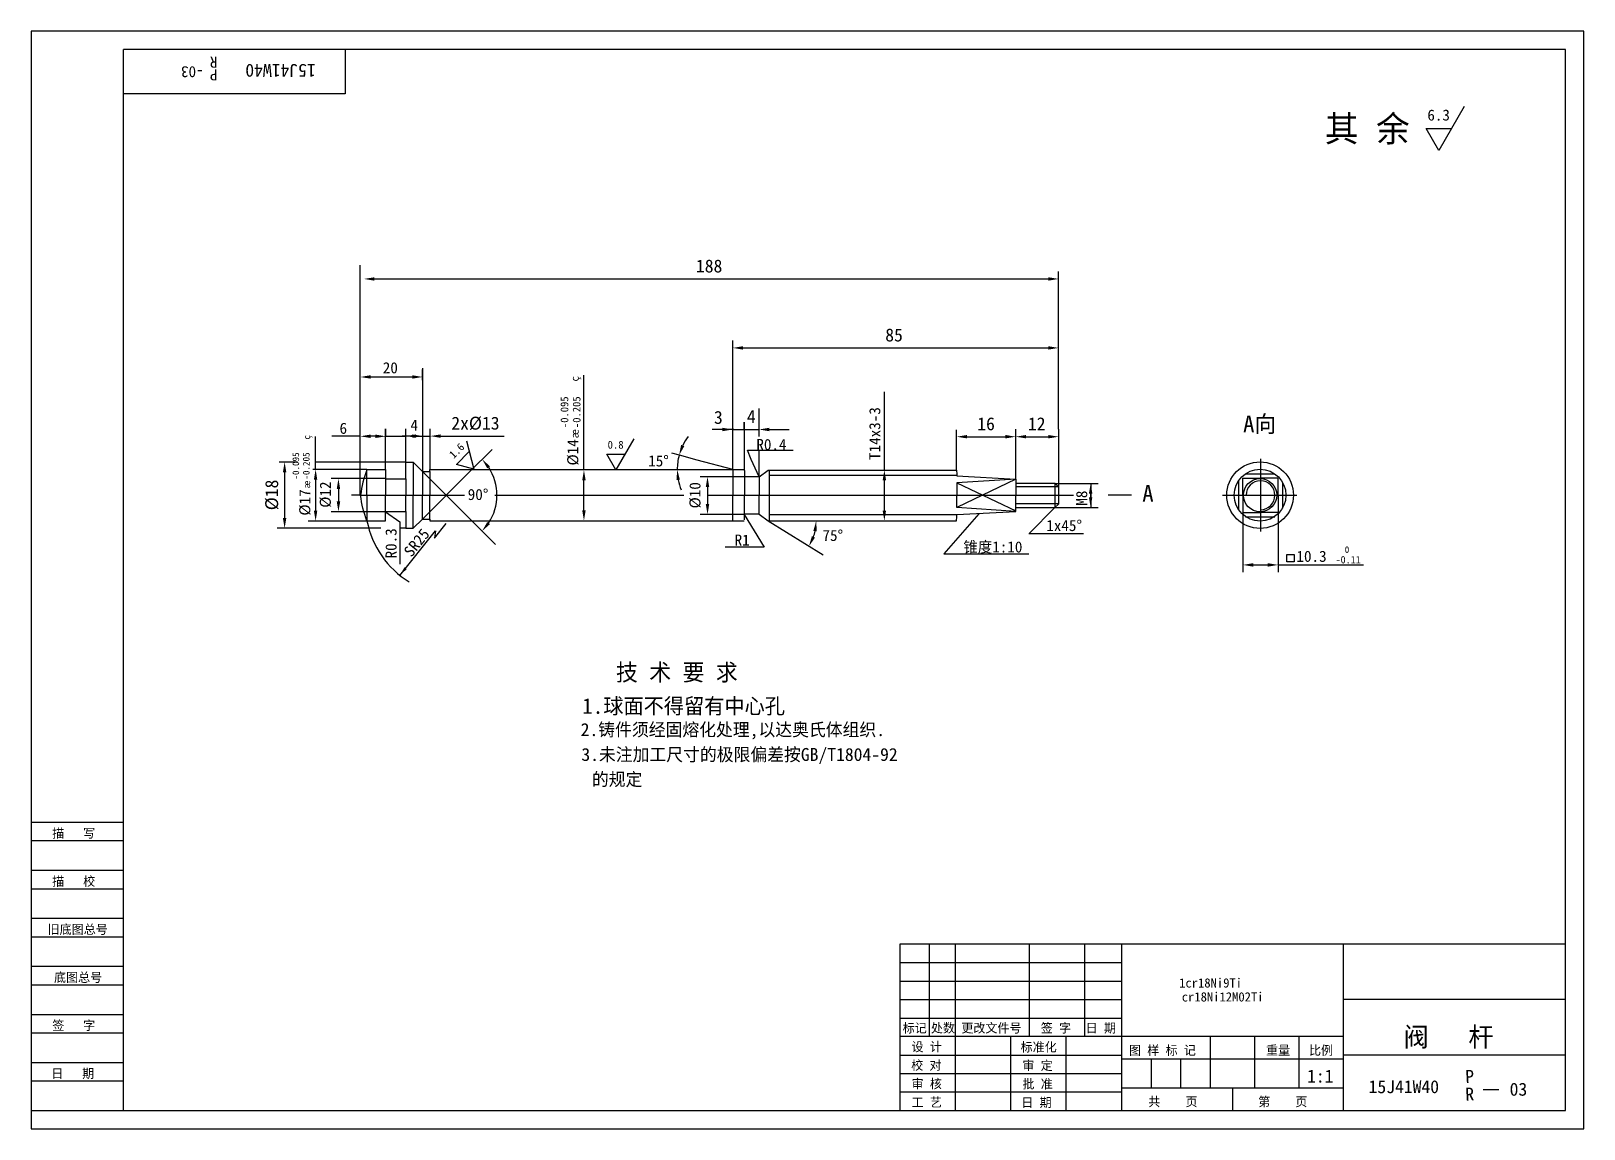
# Model space of a CAD drawing. Header units: metres. Extents: x 0 to 420, y 0 to 297.
import ezdxf

# ---------------------------------------------------------------- set-up
doc = ezdxf.new("R2010")
doc.units = ezdxf.units.M
for name, color, linetype in [('C', 6, 'Continuous'), ('D', 1, 'Continuous'), ('FL', 5, 'Continuous'), ('T', 7, 'Continuous'), ('TL', 4, 'Continuous')]:
    doc.layers.add(name, color=color, linetype=linetype)

# ---------------------------------------------------------------- blocks, each defined once
blk = doc.blocks.new('TUKUN3')
at = {"layer": 'FL'}
for p, q in [((0, 297), (0, 0)), ((420, 297), (0, 297)), ((420, 0), (420, 297)), ((0, 78), (25, 78)), ((0, 70), (25, 70)), ((0, 65), (25, 65)), ((0, 57), (25, 57)), ((0, 52), (25, 52)), ((243, 25), (243, 50)), ((250, 5), (250, 50)), ((270, 25), (270, 50)), ((285, 25), (285, 50)), ((0, 44), (25, 44)), ((235, 45), (295, 45)), ((0, 39), (25, 39)), ((235, 40), (295, 40)), ((235, 35), (295, 35)), ((0, 31), (25, 31)), ((235, 30), (295, 30)), ((0, 26), (25, 26)), ((280, 5), (280, 25)), ((0, 18), (25, 18)), ((235, 20), (295, 20)), ((0, 13), (25, 13)), ((235, 15), (295, 15)), ((235, 10), (295, 10)), ((0, 0), (420, 0))]:
    blk.add_line(p, q, dxfattribs=at)
at = {"layer": 'TL'}
for p, q in [((25, 5), (25, 292)), ((415, 292), (25, 292)), ((85, 292), (85, 280)), ((415, 5), (415, 292)), ((85, 280), (25, 280)), ((0, 83), (25, 83)), ((235, 50), (235, 5)), ((415, 50), (235, 50)), ((295, 5), (295, 50)), ((355, 5), (355, 50)), ((415, 35), (355, 35)), ((355, 25), (235, 25)), ((265, 5), (265, 25)), ((319, 11), (319, 25)), ((331, 11), (331, 25)), ((343, 11), (343, 25)), ((295, 19), (355, 19)), ((303, 11), (303, 19)), ((311, 11), (311, 19)), ((415, 20), (355, 20)), ((355, 11), (295, 11)), ((325, 5), (325, 11)), ((0, 5), (415, 5))]:
    blk.add_line(p, q, dxfattribs=at)
at = {"layer": 'T'}
for s, p in [('描   写', (5.74, 78.76)), ('描   校', (5.74, 65.76)), ('旧底图总号', (4.49, 52.76)), ('底图总号', (6.22, 39.76)), ('签   字', (5.74, 26.76)), ('标记', (235.75, 26.07)), ('处数', (243.38, 26.07)), ('更改文件号', (251.61, 26.07)), ('签 字', (273.1, 26.07)), ('日 期', (285.23, 26.07)), ('设 计', (238.14, 20.99)), ('标准化', (267.65, 20.93)), ('图 样 标 记', (296.95, 20.04)), ('重量', (334.03, 20.04)), ('比例', (345.64, 20.04)), ('校 对', (238.05, 15.99)), ('审 定', (268.13, 15.93)), ('日   期', (5.45, 13.76)), ('审 核', (238.14, 10.99)), ('批 准', (268.13, 10.93)), ('工 艺', (238.14, 5.99)), ('日 期', (267.84, 5.93)), ('共    页', (302.18, 6.13)), ('第    页', (331.9, 6.13))]:
    blk.add_text(s, height=2.5, dxfattribs=at).set_placement(p)

msp = doc.modelspace()

# ---------------------------------------------------------------- linework, layer by layer
at = {"layer": 'C'}
for p, q in [((332.52, 181.25), (332.52, 161.59)), ((88.96, 171.43), (86.68, 171.43)), ((88.96, 171.43), (117.21, 171.43)), ((125.42, 171.43), (176.58, 171.43)), ((182.96, 171.43), (281.91, 171.43)), ((322.28, 171.43), (342.39, 171.43))]:
    msp.add_line(p, q, dxfattribs=at)
at = {"layer": 'D'}
for p, q in [((387.6, 276.56), (380.77, 264.73)), ((377.36, 270.64), (384.19, 270.64)), ((380.77, 264.73), (377.36, 270.64)), ((89.05, 203.42), (89.05, 233.64)), ((277.92, 213.28), (277.92, 231.94)), ((92.87, 229.94), (275.12, 229.94)), ((189.8, 191.21), (189.8, 213.28)), ((192.6, 211.28), (275.12, 211.28)), ((277.92, 189.26), (277.92, 213.28)), ((105.95, 189.43), (105.95, 205.84)), ((89.05, 189.37), (89.05, 205.42)), ((91.85, 203.42), (103.09, 203.42)), ((105.89, 202.58), (105.89, 205.42)), ((149.54, 200.22), (149.54, 203.9)), ((149.54, 178.28), (149.54, 200.22)), ((230.79, 196.35), (230.79, 199.44)), ((196.89, 191.21), (196.89, 194.91)), ((230.79, 178.25), (230.79, 196.35)), ((89.05, 171.49), (89.05, 189.37)), ((95.87, 187.43), (95.87, 189.43)), ((95.9, 178.43), (95.9, 189.39)), ((95.9, 187.39), (95.9, 189.39)), ((95.9, 187.39), (95.9, 189.39)), ((95.93, 187.37), (95.93, 189.37)), ((101.35, 187.43), (101.35, 189.43)), ((101.37, 180.4), (101.37, 189.39)), ((101.37, 187.39), (101.37, 189.39)), ((101.37, 187.39), (101.37, 189.39)), ((105.95, 177.81), (105.95, 189.43)), ((107.97, 178.38), (107.97, 189.43)), ((187, 189.21), (184.2, 189.21)), ((190.07, 189.21), (187.27, 189.21)), ((189.8, 178.3), (189.8, 191.21)), ((189.8, 189.21), (192.94, 189.21)), ((192.87, 189.21), (192.87, 191.21)), ((192.87, 189.21), (196.89, 189.21)), ((192.94, 178.09), (192.94, 191.21)), ((196.89, 187.35), (196.89, 191.21)), ((199.69, 189.21), (202.49, 189.21)), ((202.49, 189.21), (205.08, 189.21)), ((250.31, 178.25), (250.31, 189.12)), ((266.33, 175.66), (266.33, 189.26)), ((266.33, 187.26), (266.33, 189.26)), ((277.92, 189.26), (277.92, 173.58)), ((76.96, 178.43), (76.96, 187.28)), ((89.05, 187.37), (81.33, 187.37)), ((93.13, 187.37), (91.85, 187.37)), ((95.87, 187.43), (101.35, 187.43)), ((95.9, 187.39), (101.37, 187.39)), ((95.9, 187.39), (101.37, 187.39)), ((103.15, 187.43), (100.35, 187.43)), ((104.15, 187.43), (106.95, 187.43)), ((105.95, 187.43), (107.97, 187.43)), ((106.95, 187.43), (107.04, 187.43)), ((106.97, 187.39), (107.06, 187.39)), ((106.97, 187.39), (107.06, 187.39)), ((110.77, 187.43), (113.57, 187.43)), ((113.57, 187.43), (127.99, 187.43)), ((117.74, 186.17), (119.8, 178.52)), ((163.04, 186.72), (158.16, 178.27)), ((253.15, 187.26), (263.53, 187.26)), ((269.13, 187.26), (275.12, 187.26)), ((115.08, 179.78), (118.53, 183.23)), ((118.58, 177.72), (124.7, 183.8)), ((155.72, 182.5), (160.6, 182.5)), ((158.16, 178.27), (155.72, 182.5)), ((175.36, 182.24), (173.35, 182.78)), ((180.19, 180.95), (175.36, 182.24)), ((189.85, 178.36), (180.19, 180.95)), ((194.76, 181.09), (193.81, 183.64)), ((193.81, 183.64), (206.08, 183.64)), ((196.89, 176.45), (194.76, 181.09)), ((196.89, 181.32), (196.89, 183.64)), ((196.89, 176.45), (196.89, 181.32)), ((72.03, 180.4), (67.08, 180.4)), ((68.58, 177.6), (68.58, 165.29)), ((70.43, 180.4), (70.03, 180.4)), ((90.81, 178.43), (76.21, 178.43)), ((101.37, 180.4), (76.96, 180.4)), ((105.85, 177.86), (112.92, 170.79)), ((105.85, 164.99), (118.58, 177.72)), ((119.8, 178.52), (115.08, 179.78)), ((192.87, 176.45), (180.96, 176.45)), ((250.31, 176.81), (199.67, 176.81)), ((76.96, 175.63), (76.96, 167.26)), ((95.9, 175.92), (81.14, 175.92)), ((83.14, 173.12), (83.14, 169.77)), ((149.54, 167.35), (149.54, 175.48)), ((182.96, 173.65), (182.96, 169.03)), ((230.79, 167.3), (230.79, 175.45)), ((266.33, 175.8), (250.38, 168.11)), ((250.38, 174.75), (266.35, 167.23)), ((277.88, 173.67), (266.29, 173.67)), ((276.87, 174.64), (288.58, 174.64)), ((286.59, 174.7), (286.59, 168.12)), ((112.92, 170.79), (118.58, 165.13)), ((277.88, 169.13), (266.29, 169.13)), ((276.88, 168.1), (269.94, 161.07)), ((276.87, 168.1), (288.58, 168.1)), ((286.58, 171.84), (286.58, 170.9)), ((90.81, 164.46), (74.96, 164.46)), ((95.9, 166.97), (81.14, 166.97)), ((95.85, 166.97), (99.72, 164.28)), ((99.72, 164.28), (99.72, 158.19)), ((118.58, 165.13), (125.65, 158.06)), ((192.87, 166.23), (180.96, 166.23)), ((192.87, 166.23), (198.29, 157.41)), ((199.32, 164.49), (214.23, 155.27)), ((250.31, 166.13), (199.67, 166.13)), ((256.3, 166.38), (246.86, 155.56)), ((327.74, 166.73), (327.74, 150.58)), ((337.28, 166.73), (337.28, 150.58)), ((70.03, 162.49), (66.57, 162.49)), ((94.56, 162.49), (70.03, 162.49)), ((101.37, 162.49), (99.72, 162.49)), ((99.75, 149.76), (109.41, 161.81)), ((109.11, 159.84), (112.24, 163.74)), ((109.41, 161.81), (109.11, 159.84)), ((269.86, 161.11), (284.62, 161.11)), ((99.72, 158.19), (99.72, 156.58)), ((99.72, 156.58), (99.72, 152.74)), ((198.29, 157.41), (187.71, 157.41)), ((246.86, 155.56), (265.15, 155.56)), ((265.15, 155.56), (269.87, 155.56)), ((339.62, 155.41), (341.62, 155.41)), ((339.62, 153.41), (339.62, 155.41)), ((341.62, 155.41), (341.62, 153.41)), ((330.54, 152.58), (334.48, 152.58)), ((337.28, 152.58), (357.37, 152.58)), ((341.62, 153.41), (339.62, 153.41)), ((357.37, 152.58), (360.38, 152.58)), ((392.77, 10.71), (396.96, 10.71))]:
    msp.add_line(p, q, dxfattribs=at)
msp.add_lwpolyline([(90.85, 164.49, 0.21), (102.28, 147.98, 0.21)], format="xyb", dxfattribs=at)
for centre, radius, start, end in [((189.85, 178.36), 15.08, 143.7, 154.35), ((189.85, 178.36), 15.08, 165, 180), ((112.26, 171.45), 13.75, 326.69, 33.11), ((189.85, 178.36), 15.08, 190.65, 201.3), ((332.52, 171.43), 3.91, 270, 180), ((199.32, 164.49), 13.03, 340.58, 347.67)]:
    msp.add_arc(centre, radius, start, end, dxfattribs=at)
for points in [[(92.87, 230.4), (92.87, 229.47), (90.07, 229.94)], [(275.12, 230.4), (275.12, 229.47), (277.92, 229.94)], [(192.6, 211.75), (192.6, 210.82), (189.8, 211.28)], [(275.12, 211.75), (275.12, 210.82), (277.92, 211.28)], [(91.85, 203.89), (91.85, 202.96), (89.05, 203.42)], [(103.09, 203.89), (103.09, 202.96), (105.89, 203.42)], [(187, 189.68), (187, 188.75), (189.8, 189.21)], [(199.69, 189.68), (199.69, 188.75), (196.89, 189.21)], [(91.85, 187.84), (91.85, 186.91), (89.05, 187.37)], [(93.13, 187.84), (93.13, 186.91), (95.93, 187.37)], [(104.15, 187.89), (104.15, 186.96), (101.35, 187.43)], [(103.15, 187.89), (103.15, 186.96), (105.95, 187.43)], [(110.77, 187.89), (110.77, 186.96), (107.97, 187.43)], [(176.69, 184.73), (175.81, 185.05), (175.28, 182.27)], [(253.15, 187.73), (253.15, 186.8), (250.35, 187.26)], [(263.53, 187.73), (263.53, 186.8), (266.33, 187.26)], [(269.13, 187.73), (269.13, 186.8), (266.33, 187.26)], [(275.12, 187.73), (275.12, 186.8), (277.92, 187.26)], [(123.41, 178.67), (124.14, 179.25), (122.02, 181.14)], [(68.11, 177.6), (69.05, 177.6), (68.58, 180.4)], [(76.49, 175.63), (77.42, 175.63), (76.96, 178.43)], [(149.07, 175.48), (150, 175.48), (149.54, 178.28)], [(174.56, 175.53), (175.49, 175.62), (174.77, 178.36)], [(182.49, 173.65), (183.42, 173.65), (182.96, 176.45)], [(230.33, 175.45), (231.26, 175.45), (230.79, 178.25)], [(82.68, 173.12), (83.61, 173.12), (83.14, 175.92)], [(286.11, 171.84), (287.05, 171.84), (286.58, 174.64)], [(82.68, 169.77), (83.61, 169.77), (83.14, 166.97)], [(182.49, 169.03), (183.42, 169.03), (182.96, 166.23)], [(286.11, 170.9), (287.05, 170.9), (286.58, 168.1)], [(68.11, 165.29), (69.05, 165.29), (68.58, 162.49)], [(76.49, 167.26), (77.42, 167.26), (76.96, 164.46)], [(124.11, 163.61), (123.39, 164.19), (121.98, 161.73)], [(149.07, 167.35), (150, 167.35), (149.54, 164.55)], [(211.58, 161.76), (212.51, 161.66), (212.35, 164.49)], [(230.33, 167.3), (231.26, 167.3), (230.79, 164.5)], [(212.03, 159.96), (211.19, 160.36), (210.4, 157.64)], [(100.99, 151.93), (99.75, 149.76), (101.6, 151.44)], [(330.54, 153.05), (330.54, 152.11), (327.74, 152.58)], [(334.48, 153.05), (334.48, 152.11), (337.28, 152.58)]]:
    msp.add_solid(points, dxfattribs=at)
at = {"layer": 'TL'}
for p, q in [((90.85, 171.36), (90.85, 178.36)), ((90.85, 178.36), (95.85, 178.36)), ((95.85, 178.36), (95.85, 175.86)), ((101.35, 175.86), (101.35, 180.36)), ((101.35, 180.36), (103.35, 180.36)), ((103.35, 180.36), (103.35, 171.37)), ((103.35, 180.36), (105.85, 177.86)), ((105.85, 177.86), (105.85, 171.37)), ((105.85, 177.86), (107.85, 177.86)), ((107.85, 178.36), (189.85, 178.36)), ((107.85, 177.86), (107.85, 178.36)), ((107.85, 177.86), (107.85, 171.37)), ((189.85, 178.36), (189.85, 171.37)), ((189.85, 178.36), (192.87, 178.36)), ((192.94, 178.09), (192.94, 176.49)), ((192.94, 176.49), (192.94, 171.37)), ((192.94, 176.49), (196.94, 176.49)), ((196.89, 176.45), (199.32, 178.25)), ((196.94, 176.49), (196.94, 171.37)), ((199.32, 178.25), (250.31, 178.25)), ((199.65, 178.25), (199.65, 164.5)), ((250.31, 178.25), (250.35, 177.14)), ((250.35, 177.14), (250.35, 176.64)), ((250.35, 176.64), (266.33, 175.8)), ((328.42, 177.19), (336.41, 177.19)), ((95.85, 175.86), (95.85, 171.37)), ((95.85, 175.86), (101.35, 175.86)), ((101.35, 175.86), (101.35, 171.37)), ((266.33, 175.8), (250.38, 174.75)), ((250.38, 174.75), (250.38, 171.37)), ((266.33, 175.8), (266.33, 174.67)), ((266.33, 174.67), (275.88, 174.67)), ((266.33, 174.67), (266.33, 171.37)), ((275.88, 174.67), (276.88, 174.67)), ((276.88, 174.67), (276.88, 168.1)), ((276.88, 174.67), (277.88, 173.67)), ((277.88, 173.67), (277.88, 171.4)), ((326.56, 175.29), (326.56, 167.61)), ((327.72, 171.43), (327.72, 176.09)), ((327.72, 176.09), (332.52, 176.09)), ((337.33, 176.09), (332.52, 176.09)), ((337.33, 171.43), (337.33, 176.09)), ((338.49, 174.92), (338.49, 167.97)), ((90.85, 171.49), (90.85, 164.49)), ((95.85, 166.99), (95.85, 171.49)), ((101.35, 166.99), (101.35, 171.49)), ((103.35, 162.49), (103.35, 171.49)), ((105.85, 164.99), (105.85, 171.49)), ((107.85, 164.99), (107.85, 171.49)), ((189.85, 164.49), (189.85, 171.49)), ((192.94, 166.36), (192.94, 171.49)), ((196.94, 166.36), (196.94, 171.49)), ((250.38, 168.11), (250.38, 171.48)), ((266.33, 167.06), (250.38, 168.11)), ((266.33, 168.18), (266.33, 171.48)), ((266.33, 167.06), (266.33, 168.18)), ((266.33, 168.09), (275.88, 168.09)), ((275.88, 168.09), (276.87, 168.09)), ((277.88, 169.04), (276.87, 168.09)), ((277.88, 171.4), (277.88, 169.04)), ((297.6, 171.41), (291.3, 171.41)), ((327.72, 171.43), (327.72, 166.77)), ((337.33, 171.43), (337.33, 166.77)), ((90.85, 164.49), (95.85, 164.49)), ((95.85, 164.49), (95.85, 166.99)), ((95.85, 166.99), (101.35, 166.99)), ((101.35, 166.99), (101.35, 162.49)), ((103.35, 162.49), (105.85, 164.99)), ((105.85, 164.99), (107.85, 164.99)), ((107.85, 164.99), (107.85, 164.49)), ((107.85, 164.49), (189.85, 164.49)), ((189.85, 164.49), (192.87, 164.49)), ((192.94, 166.36), (196.94, 166.36)), ((192.94, 164.76), (192.94, 166.36)), ((196.89, 166.3), (199.32, 164.49)), ((199.32, 164.49), (250.31, 164.49)), ((250.31, 164.49), (250.35, 165.61)), ((250.35, 166.22), (266.33, 167.06)), ((250.35, 165.72), (250.35, 166.22)), ((327.72, 166.77), (332.52, 166.77)), ((328.42, 165.63), (336.41, 165.63)), ((337.33, 166.77), (332.52, 166.77)), ((101.35, 162.49), (103.35, 162.49))]:
    msp.add_line(p, q, dxfattribs=at)
for points in [[(90.85, 178.36, 0.07), (89.13, 171.44, 0.07)], [(90.85, 164.51, -0.07), (89.13, 171.44, -0.07)]]:
    msp.add_lwpolyline(points, format="xyb", dxfattribs=at)
for radius in [9, 7, 4.5]:
    msp.add_circle((332.41, 171.45), radius, dxfattribs=at)

# ---------------------------------------------------------------- block references
at = {"layer": 'D'}
msp.add_blockref('TUKUN3', (0, 0), dxfattribs=at)

# ---------------------------------------------------------------- texts
for s, height, rotation, p in [('R', 3, 180, (50.41, 290.06)), ('-03', 3, 180, (46.68, 287.45)), ('P', 3, 180, (50.41, 286.63)), ('15J41W40', 3.5, 180, (77, 288.06)), ('%%231', 2.1, 90, (148.11, 202.2)), ('-0.095', 2.1, 90, (145.31, 189.6)), ('-0.205', 2.1, 90, (148.6, 189.6)), ('T14x3-3', 3, 90, (229.69, 180.97)), ('%%230', 2.1, 90, (148.11, 186.8)), ('%%231', 1.8, 90, (75.48, 186.47)), ('1.6', 2.12, 45, (114.33, 181.2)), ('%%c14', 3, 90, (148.01, 179.48)), ('-0.095', 1.8, 90, (72.5, 175.67)), ('-0.205', 1.8, 90, (75.32, 175.67)), ('%%c18', 3.5, 90, (66.83, 167.36)), ('%%c17', 3, 90, (75.53, 165.92)), ('%%230', 1.8, 90, (75.48, 173.27)), ('%%c12', 3, 90, (81.08, 168.04)), ('%%c10', 3, 90, (181.06, 167.86)), ('M8', 3, 90, (285.64, 168.6)), ('R0.3', 3, 90, (98.85, 154.33)), ('SR25', 3, 51.3, (102.9, 154.5)), ('P', 3.5, 3, (388, 12.42)), ('R', 3.5, 3, (388, 7.61))]:
    msp.add_text(s, height=height, rotation=rotation, dxfattribs=at).set_placement(p)
for s, height, p in [('其 余', 7, (349.92, 267.07)), ('6.3', 2.98, (377.66, 272.79)), ('188', 3.5, (179.83, 231.69)), ('85', 3.5, (231.03, 213.03)), ('20', 3, (95.13, 204.41)), ('3', 3.5, (184.7, 190.74)), ('4', 3.5, (193.62, 190.96)), ('A向', 4.5, (327.82, 188.48)), ('6', 3, (83.43, 188.05)), ('4', 3, (102.61, 188.89)), ('2x%%c13', 3.5, (113.66, 189.18)), ('16', 3.5, (255.92, 189.01)), ('12', 3.5, (269.62, 189.01)), ('0.8', 2.12, (155.94, 184.03)), ('R0.4', 3, (196.17, 183.65)), ('15%%d', 3, (166.91, 179.22)), ('90%%d', 3, (118.1, 170.14)), ('A', 4.5, (300.55, 169.67)), ('1x45%%d', 3, (274.58, 161.74)), ('R1', 3, (190.29, 157.8)), ('75%%d', 3, (214.05, 159.06)), ('锥度1:10', 3, (252.16, 155.94)), ('10.3', 3, (342.24, 153.41)), (' 0', 1.8, (354.08, 155.81)), ('-0.11', 2, (352.82, 152.99)), ('技 术 要 求', 4.55, (158.19, 121.25)), ('1.球面不得留有中心孔', 4.2, (149.05, 112.31)), ('2.铸件须经固熔化处理,以达奥氏体组织.', 3.5, (148.65, 106.28)), ('3.未注加工尺寸的极限偏差按GB/T1804-92', 3.5, (148.84, 99.55)), ('  的规定', 3.5, (146.93, 92.83)), ('1cr18Ni9Ti', 2.5, (310.52, 38.26)), ('cr18Ni12M02Ti', 2.5, (311.23, 34.48)), ('阀   杆', 5.25, (371.22, 22.28)), ('1:1', 3.5, (345.11, 12.55)), ('15J41W40', 3.5, (361.76, 9.68)), ('03', 3.5, (399.9, 8.99))]:
    msp.add_text(s, height=height, dxfattribs=at).set_placement(p)

doc.saveas('drawing.dxf')
